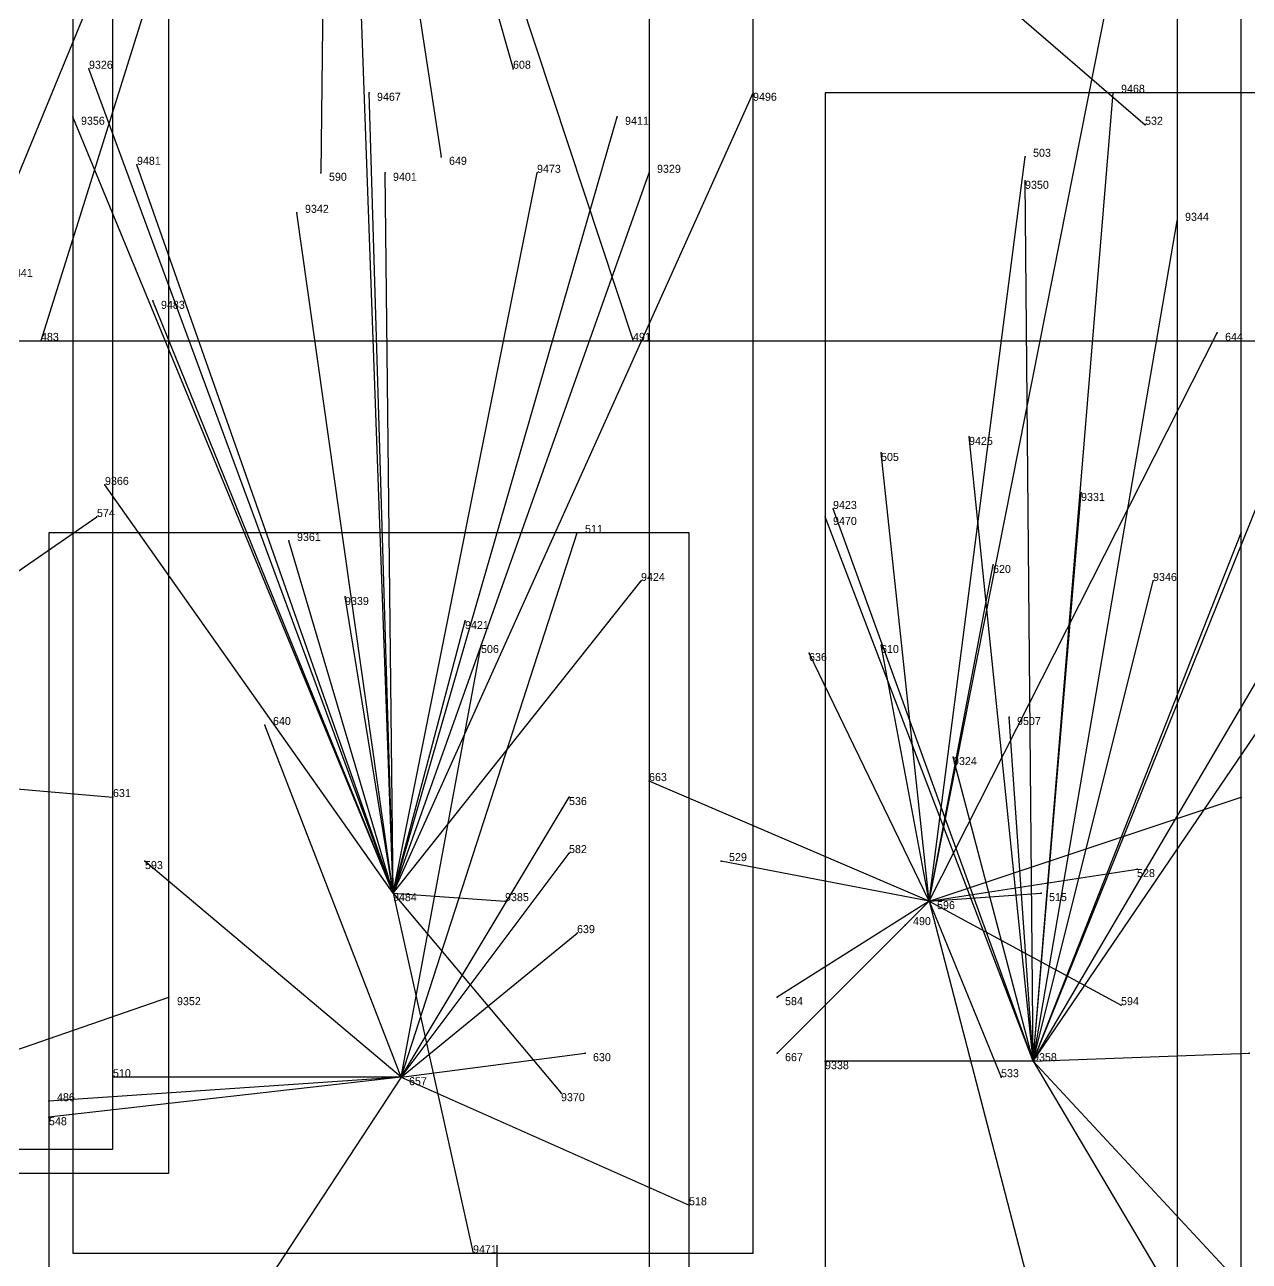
# Model space of a CAD drawing. Extents: x -0.07 to 1.1, y -0.07 to 1.1.
# Drawn here: x 0.542 to 0.695, y 0.101 to 0.2555 of the extents above; entities that cross this region are included whole.
import ezdxf

# ---------------------------------------------------------------- set-up
doc = ezdxf.new("R2010")
doc.units = 0
for name, color, linetype in [('Clients', 3, 'CONTINUOUS'), ('Facilities', 3, 'CONTINUOUS'), ('Facilities_lines', 3, 'CONTINUOUS'), ('Min_max_boxes', 1, 'CONTINUOUS'), ('Normals', 1, 'CONTINUOUS'), ('Source_points', 5, 'CONTINUOUS'), ('Text', 3, 'CONTINUOUS')]:
    doc.layers.add(name, color=color, linetype=linetype)

msp = doc.modelspace()

# ---------------------------------------------------------------- linework, layer by layer
at = {"layer": 'Clients', "color": 5}
for p in [(0.55, 0.25, 1), (0.603, 0.25), (0.585, 0.247, 1), (0.633, 0.247, 1), (0.678, 0.247, 1), (0.548, 0.244, 1), (0.616, 0.244, 1), (0.682, 0.243), (0.556, 0.238, 1), (0.594, 0.239), (0.667, 0.239), (0.579, 0.237), (0.587, 0.237, 1), (0.606, 0.237, 1), (0.62, 0.237, 1), (0.667, 0.236, 1), (0.576, 0.232, 1), (0.686, 0.231, 1), (0.558, 0.221, 1), (0.691, 0.217), (0.544, 0.216), (0.618, 0.216), (0.66, 0.204, 1), (0.649, 0.202), (0.552, 0.198, 1), (0.674, 0.197, 1), (0.643, 0.195, 1), (0.551, 0.194), (0.642, 0.194, 1), (0.611, 0.192), (0.694, 0.192, 1), (0.575, 0.191, 1), (0.663, 0.188), (0.619, 0.186, 1), (0.683, 0.186, 1), (0.582, 0.184, 1), (0.597, 0.181, 1), (0.599, 0.178), (0.649, 0.178), (0.64, 0.177), (0.665, 0.169, 1), (0.572, 0.168), (0.658, 0.164, 1), (0.62, 0.161), (0.553, 0.159), (0.61, 0.159), (0.694, 0.159), (0.61, 0.152), (0.557, 0.151), (0.629, 0.151), (0.681, 0.15), (0.669, 0.147), (0.602, 0.146, 1), (0.652, 0.143), (0.611, 0.142), (0.56, 0.134, 1), (0.636, 0.134), (0.679, 0.133), (0.612, 0.127), (0.636, 0.127), (0.695, 0.127, 1), (0.642, 0.126, 1), (0.553, 0.124), (0.664, 0.124), (0.545, 0.121), (0.609, 0.122, 1), (0.545, 0.119), (0.625, 0.108), (0.598, 0.102, 1)]:
    msp.add_point(p, dxfattribs=at)
at = {"layer": 'Facilities', "color": 3}
for p in [(0.588, 0.147, 1), (0.655, 0.146), (0.668, 0.126, 1), (0.589, 0.124)]:
    msp.add_point(p, dxfattribs=at)
at = {"layer": 'Facilities_lines', "color": 3}
for p, q in [((0.58, 0.331), (0.533, 0.217)), ((0.58, 0.331), (0.544, 0.216)), ((0.58, 0.331), (0.579, 0.237)), ((0.58, 0.331), (0.682, 0.243)), ((0.58, 0.331), (0.618, 0.216)), ((0.58, 0.331), (0.603, 0.25)), ((0.58, 0.331), (0.594, 0.239)), ((0.588, 0.147, 1), (0.583, 0.286, 1)), ((0.655, 0.146), (0.68, 0.272)), ((0.588, 0.147, 1), (0.55, 0.25, 1)), ((0.588, 0.147, 1), (0.585, 0.247, 1)), ((0.588, 0.147, 1), (0.633, 0.247, 1)), ((0.668, 0.126, 1), (0.678, 0.247, 1)), ((0.668, 0.126, 1), (0.716, 0.245, 1)), ((0.588, 0.147, 1), (0.548, 0.244, 1)), ((0.588, 0.147, 1), (0.616, 0.244, 1)), ((0.588, 0.147, 1), (0.556, 0.238, 1)), ((0.655, 0.146), (0.667, 0.239)), ((0.588, 0.147, 1), (0.587, 0.237, 1)), ((0.588, 0.147, 1), (0.62, 0.237, 1)), ((0.588, 0.147, 1), (0.606, 0.237, 1)), ((0.668, 0.126, 1), (0.667, 0.236, 1)), ((0.588, 0.147, 1), (0.576, 0.232, 1)), ((0.668, 0.126, 1), (0.686, 0.231, 1)), ((0.588, 0.147, 1), (0.558, 0.221, 1)), ((0.655, 0.146), (0.691, 0.217)), ((0.668, 0.126, 1), (0.66, 0.204, 1)), ((0.655, 0.146), (0.649, 0.202)), ((0.668, 0.126, 1), (0.719, 0.201, 1)), ((0.588, 0.147, 1), (0.552, 0.198, 1)), ((0.668, 0.126, 1), (0.674, 0.197, 1)), ((0.668, 0.126, 1), (0.643, 0.195, 1)), ((0.506, 0.163), (0.551, 0.194)), ((0.668, 0.126, 1), (0.642, 0.194, 1)), ((0.668, 0.126, 1), (0.708, 0.194, 1)), ((0.589, 0.124), (0.611, 0.192)), ((0.668, 0.126, 1), (0.694, 0.192, 1)), ((0.588, 0.147, 1), (0.575, 0.191, 1)), ((0.655, 0.146), (0.663, 0.188)), ((0.588, 0.147, 1), (0.619, 0.186, 1)), ((0.668, 0.126, 1), (0.683, 0.186, 1)), ((0.588, 0.147, 1), (0.582, 0.184, 1)), ((0.588, 0.147, 1), (0.597, 0.181, 1)), ((0.589, 0.124), (0.599, 0.178)), ((0.655, 0.146), (0.649, 0.178)), ((0.655, 0.146), (0.64, 0.177)), ((0.668, 0.126, 1), (0.665, 0.169, 1)), ((0.589, 0.124), (0.572, 0.168)), ((0.668, 0.126, 1), (0.658, 0.164, 1)), ((0.506, 0.163), (0.553, 0.159)), ((0.655, 0.146), (0.62, 0.161)), ((0.589, 0.124), (0.61, 0.159)), ((0.655, 0.146), (0.694, 0.159)), ((0.589, 0.124), (0.61, 0.152)), ((0.589, 0.124), (0.557, 0.151)), ((0.655, 0.146), (0.629, 0.151)), ((0.655, 0.146), (0.681, 0.15)), ((0.588, 0.147, 1), (0.609, 0.122, 1)), ((0.588, 0.147, 1), (0.602, 0.146, 1)), ((0.588, 0.147, 1), (0.598, 0.102, 1)), ((0.655, 0.146), (0.669, 0.147)), ((0.655, 0.146), (0.636, 0.134)), ((0.655, 0.146), (0.636, 0.127)), ((0.655, 0.146), (0.652, 0.143)), ((0.655, 0.146), (0.668, 0.096)), ((0.655, 0.146), (0.664, 0.124)), ((0.655, 0.146), (0.679, 0.133)), ((0.589, 0.124), (0.611, 0.142)), ((0.531, 0.124, 1), (0.56, 0.134, 1)), ((0.589, 0.124), (0.612, 0.127)), ((0.668, 0.126, 1), (0.695, 0.127, 1)), ((0.668, 0.126, 1), (0.642, 0.126, 1)), ((0.668, 0.126, 1), (0.684, 0.099, 1)), ((0.668, 0.126, 1), (0.694, 0.098, 1)), ((0.589, 0.124), (0.545, 0.121)), ((0.589, 0.124), (0.545, 0.119)), ((0.589, 0.124), (0.553, 0.124)), ((0.589, 0.124), (0.572, 0.098)), ((0.589, 0.124), (0.625, 0.108))]:
    msp.add_line(p, q, dxfattribs=at)
at = {"layer": 'Min_max_boxes', "color": 1}
for p, q in [((0.56, 0.112, 1), (0.56, 0.298, 1)), ((0.56, 0.112, 1), (0.56, 0.298, 1)), ((0.548, 0.286, 1), (0.548, 0.102, 1)), ((0.548, 0.286, 1), (0.548, 0.102, 1)), ((0.633, 0.102, 1), (0.633, 0.286, 1)), ((0.633, 0.102, 1), (0.633, 0.286, 1)), ((0.553, 0.115), (0.553, 0.275)), ((0.553, 0.115), (0.553, 0.275)), ((0.62, 0.272), (0.62, 0.096)), ((0.62, 0.272), (0.62, 0.096)), ((0.694, 0.096), (0.694, 0.272)), ((0.694, 0.096), (0.694, 0.272)), ((0.686, 0.258), (0.686, 0.094)), ((0.686, 0.258), (0.686, 0.094)), ((0.719, 0.247, 1), (0.642, 0.247, 1)), ((0.642, 0.247, 1), (0.642, 0.098, 1)), ((0.719, 0.247, 1), (0.642, 0.247, 1)), ((0.642, 0.247, 1), (0.642, 0.098, 1)), ((0.642, 0.247, 1), (0.642, 0.247, 1)), ((0.462, 0.216), (0.75, 0.216)), ((0.462, 0.216), (0.75, 0.216)), ((0.625, 0.192), (0.545, 0.192)), ((0.545, 0.192), (0.545, 0.098)), ((0.625, 0.192), (0.545, 0.192)), ((0.545, 0.192), (0.545, 0.098)), ((0.545, 0.192), (0.545, 0.192)), ((0.625, 0.098), (0.625, 0.192)), ((0.625, 0.098), (0.625, 0.192)), ((0.625, 0.192), (0.625, 0.192)), ((0.437, 0.115), (0.553, 0.115)), ((0.437, 0.115), (0.553, 0.115)), ((0.553, 0.115), (0.553, 0.115)), ((0.503, 0.112, 1), (0.56, 0.112, 1)), ((0.503, 0.112, 1), (0.56, 0.112, 1)), ((0.56, 0.112, 1), (0.56, 0.112, 1)), ((0.548, 0.102, 1), (0.633, 0.102, 1)), ((0.548, 0.102, 1), (0.633, 0.102, 1)), ((0.548, 0.102, 1), (0.548, 0.102, 1)), ((0.633, 0.102, 1), (0.633, 0.102, 1))]:
    msp.add_line(p, q, dxfattribs=at)
at = {"layer": 'Normals', "color": 1}
for p, q in [((0.55, 0.25, 1), (0.55, 0.25, 1.1)), ((0.603, 0.25), (0.603, 0.25, 0.1)), ((0.585, 0.247, 1), (0.585, 0.247, 1.1)), ((0.633, 0.247, 1), (0.633, 0.247, 1.1)), ((0.678, 0.247, 1), (0.678, 0.247, 1.1)), ((0.548, 0.244, 1), (0.548, 0.244, 1.1)), ((0.616, 0.244, 1), (0.616, 0.244, 1.1)), ((0.682, 0.243), (0.682, 0.243, 0.1)), ((0.556, 0.238, 1), (0.556, 0.238, 1.1)), ((0.594, 0.239), (0.594, 0.239, 0.1)), ((0.667, 0.239), (0.667, 0.239, 0.1)), ((0.579, 0.237), (0.579, 0.237, 0.1)), ((0.587, 0.237, 1), (0.587, 0.237, 1.1)), ((0.606, 0.237, 1), (0.606, 0.237, 1.1)), ((0.62, 0.237, 1), (0.62, 0.237, 1.1)), ((0.667, 0.236, 1), (0.667, 0.236, 1.1)), ((0.576, 0.232, 1), (0.576, 0.232, 1.1)), ((0.686, 0.231, 1), (0.686, 0.231, 1.1)), ((0.558, 0.221, 1), (0.558, 0.221, 1.1)), ((0.691, 0.217), (0.691, 0.217, 0.1)), ((0.544, 0.216), (0.544, 0.216, 0.1)), ((0.618, 0.216), (0.618, 0.216, 0.1)), ((0.66, 0.204, 1), (0.66, 0.204, 1.1)), ((0.649, 0.202), (0.649, 0.202, 0.1)), ((0.552, 0.198, 1), (0.552, 0.198, 1.1)), ((0.674, 0.197, 1), (0.674, 0.197, 1.1)), ((0.643, 0.195, 1), (0.643, 0.195, 1.1)), ((0.551, 0.194), (0.551, 0.194, 0.1)), ((0.642, 0.194, 1), (0.642, 0.194, 1.1)), ((0.611, 0.192), (0.611, 0.192, 0.1)), ((0.694, 0.192, 1), (0.694, 0.192, 1.1)), ((0.575, 0.191, 1), (0.575, 0.191, 1.1)), ((0.663, 0.188), (0.663, 0.188, 0.1)), ((0.619, 0.186, 1), (0.619, 0.186, 1.1)), ((0.683, 0.186, 1), (0.683, 0.186, 1.1)), ((0.582, 0.184, 1), (0.582, 0.184, 1.1)), ((0.597, 0.181, 1), (0.597, 0.181, 1.1)), ((0.599, 0.178), (0.599, 0.178, 0.1)), ((0.649, 0.178), (0.649, 0.178, 0.1)), ((0.64, 0.177), (0.64, 0.177, 0.1)), ((0.665, 0.169, 1), (0.665, 0.169, 1.1)), ((0.572, 0.168), (0.572, 0.168, 0.1)), ((0.658, 0.164, 1), (0.658, 0.164, 1.1)), ((0.62, 0.161), (0.62, 0.161, 0.1)), ((0.553, 0.159), (0.553, 0.159, 0.1)), ((0.61, 0.159), (0.61, 0.159, 0.1)), ((0.694, 0.159), (0.694, 0.159, 0.1)), ((0.61, 0.152), (0.61, 0.152, 0.1)), ((0.557, 0.151), (0.557, 0.151, 0.1)), ((0.629, 0.151), (0.629, 0.151, 0.1)), ((0.681, 0.15), (0.681, 0.15, 0.1)), ((0.588, 0.147, 1), (0.588, 0.147, 1.1)), ((0.669, 0.147), (0.669, 0.147, 0.1)), ((0.602, 0.146, 1), (0.602, 0.146, 1.1)), ((0.655, 0.146), (0.655, 0.146, 0.1)), ((0.652, 0.143), (0.652, 0.143, 0.1)), ((0.611, 0.142), (0.611, 0.142, 0.1)), ((0.56, 0.134, 1), (0.56, 0.134, 1.1)), ((0.636, 0.134), (0.636, 0.134, 0.1)), ((0.679, 0.133), (0.679, 0.133, 0.1)), ((0.612, 0.127), (0.612, 0.127, 0.1)), ((0.636, 0.127), (0.636, 0.127, 0.1)), ((0.695, 0.127, 1), (0.695, 0.127, 1.1)), ((0.642, 0.126, 1), (0.642, 0.126, 1.1)), ((0.668, 0.126, 1), (0.668, 0.126, 1.1)), ((0.553, 0.124), (0.553, 0.124, 0.1)), ((0.589, 0.124), (0.589, 0.124, 0.1)), ((0.664, 0.124), (0.664, 0.124, 0.1)), ((0.545, 0.121), (0.545, 0.121, 0.1)), ((0.609, 0.122, 1), (0.609, 0.122, 1.1)), ((0.545, 0.119), (0.545, 0.119, 0.1)), ((0.625, 0.108), (0.625, 0.108, 0.1)), ((0.598, 0.102, 1), (0.598, 0.102, 1.1)), ((0.601, 0.022), (0.601, 0.103, 0.058))]:
    msp.add_line(p, q, dxfattribs=at)
at = {"layer": 'Source_points', "color": 5}
for p in [(0.55, 0.25, 1), (0.603, 0.25), (0.585, 0.247, 1), (0.633, 0.247, 1), (0.678, 0.247, 1), (0.548, 0.244, 1), (0.616, 0.244, 1), (0.682, 0.243), (0.556, 0.238, 1), (0.594, 0.239), (0.667, 0.239), (0.579, 0.237), (0.587, 0.237, 1), (0.606, 0.237, 1), (0.62, 0.237, 1), (0.667, 0.236, 1), (0.576, 0.232, 1), (0.686, 0.231, 1), (0.558, 0.221, 1), (0.691, 0.217), (0.544, 0.216), (0.618, 0.216), (0.66, 0.204, 1), (0.649, 0.202), (0.552, 0.198, 1), (0.674, 0.197, 1), (0.643, 0.195, 1), (0.551, 0.194), (0.642, 0.194, 1), (0.611, 0.192), (0.694, 0.192, 1), (0.575, 0.191, 1), (0.663, 0.188), (0.619, 0.186, 1), (0.683, 0.186, 1), (0.582, 0.184, 1), (0.597, 0.181, 1), (0.599, 0.178), (0.649, 0.178), (0.64, 0.177), (0.665, 0.169, 1), (0.572, 0.168), (0.658, 0.164, 1), (0.62, 0.161), (0.553, 0.159), (0.61, 0.159), (0.694, 0.159), (0.61, 0.152), (0.557, 0.151), (0.629, 0.151), (0.681, 0.15), (0.588, 0.147, 1), (0.669, 0.147), (0.602, 0.146, 1), (0.655, 0.146), (0.652, 0.143), (0.611, 0.142), (0.56, 0.134, 1), (0.636, 0.134), (0.679, 0.133), (0.612, 0.127), (0.636, 0.127), (0.695, 0.127, 1), (0.642, 0.126, 1), (0.668, 0.126, 1), (0.553, 0.124), (0.589, 0.124), (0.664, 0.124), (0.545, 0.121), (0.609, 0.122, 1), (0.545, 0.119), (0.625, 0.108), (0.598, 0.102, 1)]:
    msp.add_point(p, dxfattribs=at)

# ---------------------------------------------------------------- texts
at = {"layer": 'Text', "color": 3}
for s, p in [('9326', (0.55, 0.25, 1)), ('608', (0.603, 0.25)), ('9468', (0.679, 0.247, 1)), ('9467', (0.586, 0.246, 1)), ('9496', (0.633, 0.246, 1)), ('9356', (0.549, 0.243, 1)), ('9411', (0.617, 0.243, 1)), ('532', (0.682, 0.243)), ('503', (0.668, 0.239)), ('9481', (0.556, 0.238, 1)), ('649', (0.595, 0.238)), ('9473', (0.606, 0.237, 1)), ('9329', (0.621, 0.237, 1)), ('590', (0.58, 0.236)), ('9401', (0.588, 0.236, 1)), ('9350', (0.667, 0.235, 1)), ('9342', (0.577, 0.232, 1)), ('9344', (0.687, 0.231, 1)), ('9441', (0.54, 0.224, 1)), ('9483', (0.559, 0.22, 1)), ('483', (0.544, 0.216)), ('491', (0.618, 0.216)), ('644', (0.692, 0.216)), ('9425', (0.66, 0.203, 1)), ('505', (0.649, 0.201)), ('9366', (0.552, 0.198, 1)), ('9331', (0.674, 0.196, 1)), ('574', (0.551, 0.194)), ('9423', (0.643, 0.195, 1)), ('9470', (0.643, 0.193, 1)), ('9361', (0.576, 0.191, 1)), ('511', (0.612, 0.192)), ('9424', (0.619, 0.186, 1)), ('620', (0.663, 0.187)), ('9346', (0.683, 0.186, 1)), ('9339', (0.582, 0.183, 1)), ('9421', (0.597, 0.18, 1)), ('506', (0.599, 0.177)), ('610', (0.649, 0.177)), ('636', (0.64, 0.176)), ('640', (0.573, 0.168)), ('9507', (0.666, 0.168, 1)), ('9324', (0.658, 0.163, 1)), ('663', (0.62, 0.161)), ('631', (0.553, 0.159)), ('536', (0.61, 0.158)), ('582', (0.61, 0.152)), ('529', (0.63, 0.151)), ('593', (0.557, 0.15)), ('528', (0.681, 0.149)), ('9484', (0.588, 0.146, 1)), ('9385', (0.602, 0.146, 1)), ('515', (0.67, 0.146)), ('596', (0.656, 0.145)), ('490', (0.653, 0.143)), ('639', (0.611, 0.142)), ('9352', (0.561, 0.133, 1)), ('584', (0.637, 0.133)), ('594', (0.679, 0.133)), ('630', (0.613, 0.126)), ('667', (0.637, 0.126)), ('9358', (0.668, 0.126, 1)), ('9338', (0.642, 0.125, 1)), ('510', (0.553, 0.124)), ('657', (0.59, 0.123)), ('533', (0.664, 0.124)), ('486', (0.546, 0.121)), ('9370', (0.609, 0.121, 1)), ('548', (0.545, 0.118)), ('518', (0.625, 0.108)), ('9471', (0.598, 0.102, 1))]:
    msp.add_text(s, height=0.001, dxfattribs=at).set_placement(p)

doc.saveas('drawing.dxf')
